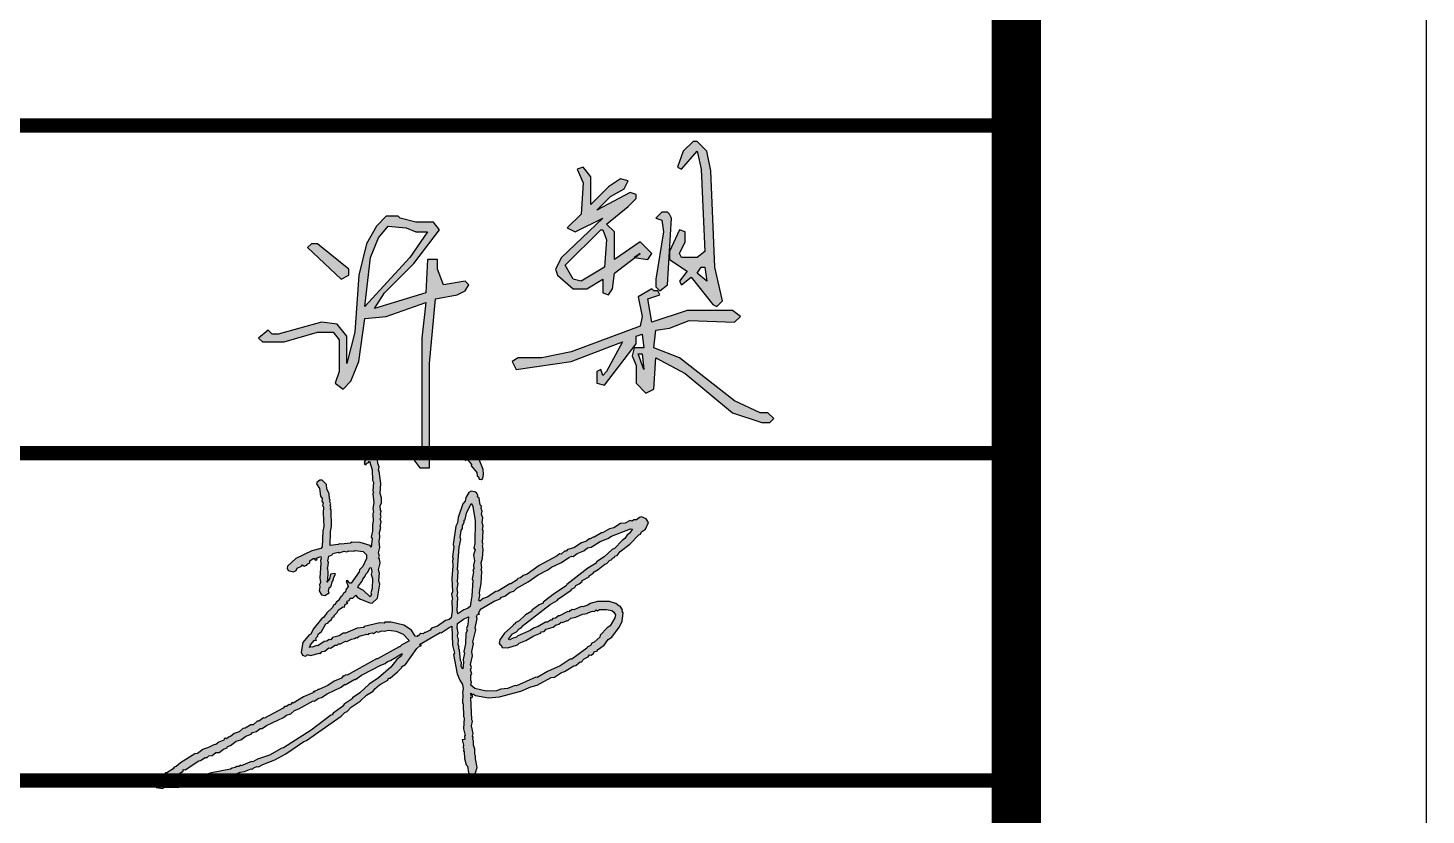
# Model space of a CAD drawing. Extents: x 393367 to 3005760, y 4998 to 826018.
# Drawn here: x 2127884 to 2131296, y 467878 to 469801 of the extents above; entities that cross this region are included whole.
import ezdxf

# ---------------------------------------------------------------- set-up
doc = ezdxf.new("R2010")
doc.units = 0
doc.header["$LTSCALE"] = 1000
doc.layers.get('0').update_dxf_attribs({"linetype": 'CONTINUOUS'})
doc.layers.add('C-SHET-TTLB', color=11, linetype='CONTINUOUS')
doc.layers.add('图框', color=7, linetype='CONTINUOUS')
doc.layers.add('yichutu', color=7, linetype='CONTINUOUS', true_color=0xffffff, plot=False)

# ---------------------------------------------------------------- blocks, each defined once
blk = doc.blocks.new('hy')
at = {"linetype": 'Continuous'}
h = blk.add_hatch(color=2, dxfattribs=at)
h.paths.add_polyline_path([(1108.4, 1755.5), (1110.8, 1760), (1109.5, 1766.6), (1112.6, 1777.2), (1112.1, 1789.8), (1114.6, 1798.5), (1114.2, 1808), (1117.9, 1817.3), (1116.5, 1819.8), (1119.3, 1829.4), (1117.8, 1835), (1120.1, 1839.5), (1119.3, 1843.9), (1121.3, 1850.7), (1119.9, 1853.1), (1120.2, 1861.4), (1123.1, 1867.8), (1123.9, 1878), (1122.3, 1886.8), (1125, 1906.8), (1123.9, 1932.1), (1122.6, 1934.6), (1124.5, 1941.3), (1122.3, 1948.2), (1121.7, 1964), (1119.6, 1967.7), (1114.8, 1969.1), (1114.1, 1970.3), (1110.3, 1971.4), (1106.3, 1968.4), (1104.9, 1963.6), (1101.5, 1962.5), (1094.6, 1953.1), (1096, 1950.6), (1094.4, 1948.9), (1098, 1946.9), (1099.1, 1950.7), (1102.3, 1950.8), (1105.3, 1954.1), (1109.5, 1936.3), (1108.5, 1914.7), (1110.6, 1911), (1107.5, 1893.1), (1108.9, 1890.7), (1106.8, 1887.1), (1107.9, 1869.1), (1104.5, 1857.6), (1105.5, 1850), (1103.7, 1847.4), (1103.4, 1831.9), (1101.2, 1824.2), (1100.7, 1811.8), (1097.1, 1799.3), (1098.5, 1796.9), (1095.4, 1779), (1093.4, 1782.7), (1073.7, 1790.5), (1056.6, 1792.3), (1054.1, 1790.9), (1035.1, 1790.1), (1031.3, 1791.3), (1028.8, 1789.9), (1012.1, 1789.5), (1015, 1817.8), (1017.8, 1827.4), (1020.2, 1861.1), (1018.8, 1863.5), (1019.9, 1867.4), (1018.8, 1870.8), (1020.6, 1873.4), (1018.9, 1878.1), (1020, 1881.9), (1018.3, 1883.5), (1018.5, 1894.9), (1014.9, 1904.2), (1014.5, 1913.7), (1006.9, 1923.2), (1001.8, 1923.6), (995.3, 1919.2), (994.5, 1916.3), (1000, 1906.4), (1000.6, 1890.6), (1003.4, 1885.7), (1002.9, 1880.6), (1004.7, 1875.9), (1003.3, 1871.1), (1004.7, 1868.7), (1003, 1855.6), (1002.5, 1828.7), (999.8, 1819.1), (996, 1787.9), (993, 1784.6), (974.4, 1781.6), (940.5, 1768.5), (922.7, 1753.9), (921.6, 1750), (923.4, 1745.4), (933.7, 1741.3), (939.6, 1743.8), (941.9, 1748.3), (951.3, 1751.9), (953.1, 1754.5), (956.3, 1751.5), (962, 1753), (962.5, 1754.9), (968.4, 1757.3), (968.6, 1761.5), (976, 1765.6), (980.1, 1765.4), (978.6, 1763.8), (981.2, 1762), (983.7, 1763.3), (982.3, 1765.8), (991.4, 1768.4), (992.2, 1764), (990.2, 1760.4), (990.7, 1755.1), (986.2, 1725.2), (986.6, 1715.7), (984.3, 1711.1), (985.1, 1706.7), (982.9, 1699.1), (986.7, 1690.7), (993.4, 1688.7), (1003.1, 1693.2), (1002, 1696.7), (1003.9, 1703.4), (1007.9, 1706.4), (1010.4, 1715.1), (1013.1, 1717.4), (1015.1, 1724.1), (1018.9, 1730.3), (1017.3, 1731.8), (1008.8, 1731.1), (1006, 1721.5), (999.9, 1715), (1002, 1718.5), (1003.8, 1735.7), (1003.6, 1742), (1001.9, 1743.5), (1004.4, 1744.9), (1006.2, 1754.8), (1005.1, 1758.2), (1007.9, 1767.8), (1014.8, 1770), (1016.6, 1772.6), (1027.6, 1774.6), (1029.2, 1773.1), (1040.2, 1775.2), (1045, 1773.8), (1049.7, 1775.6), (1059.6, 1773.7), (1062, 1775.1), (1078.6, 1771.4), (1084.9, 1764.3), (1084, 1757.3), (1075.1, 1741.2), (1068.1, 1734.9), (1067, 1731), (1049.2, 1709.1), (1046.4, 1709.9), (1041.7, 1715.4), (1039.5, 1715), (1042.2, 1702.8), (1037.4, 1696.9), (1036.3, 1693), (1031.1, 1689.3), (1028.7, 1684.8), (1026.5, 1684.4), (1019.9, 1675.9), (1016.2, 1673.8), (1012.6, 1668.6), (1010.4, 1668.2), (1006.6, 1662.1), (994.6, 1653), (988, 1644.5), (983, 1641.8), (964.8, 1622), (958.9, 1612.3), (955.5, 1611.2), (941.8, 1596.4), (936.3, 1577.2), (938.8, 1571.3), (944.2, 1568.7), (947.7, 1569.8), (948.2, 1571.7), (954.7, 1568.8), (973.5, 1572.7), (975.2, 1571.2), (979.4, 1575.2), (984.8, 1575.7), (993.7, 1581.5), (996.6, 1580.6), (1006.5, 1586.1), (1010.6, 1586), (1013.4, 1588.3), (1017.5, 1588.1), (1028.1, 1592.4), (1031, 1591.5), (1040.6, 1596), (1046.9, 1596.3), (1050.6, 1598.4), (1052.6, 1597.8), (1056.5, 1600.8), (1072.9, 1603.4), (1075.8, 1602.6), (1077.3, 1604.2), (1083.9, 1605.4), (1086.5, 1603.6), (1092.7, 1607.1), (1096.5, 1605.9), (1103.4, 1608.1), (1108.2, 1606.7), (1118, 1608.1), (1132.7, 1604.9), (1146.2, 1597.9), (1156.9, 1584.4), (1156.4, 1582.5), (1142.1, 1576.2), (1137.8, 1572.2), (1135.9, 1572.7), (1090.2, 1551.6), (1088.3, 1552.1), (1025.9, 1523.3), (1023, 1524.1), (1020.2, 1521.8), (1018.3, 1522.3), (1014, 1518.4), (999.1, 1513.3), (985.4, 1505.8), (966.8, 1498.7), (964.8, 1499.2), (962.1, 1496.9), (957.7, 1496.1), (957.1, 1494.2), (955.5, 1495.7), (953.7, 1493.1), (934, 1486.3), (912, 1474.9), (910.4, 1476.4), (906.1, 1472.5), (904.2, 1473), (898, 1469.6), (893.9, 1469.7), (890.9, 1466.4), (851.7, 1449.6), (849.7, 1450.2), (839.6, 1443.8), (836.7, 1444.6), (827.5, 1437.9), (823.3, 1438), (811.2, 1432.2), (805.9, 1431.6), (797.9, 1425.6), (787.9, 1423.3), (779.9, 1417.3), (775.5, 1416.4), (771.5, 1413.4), (768.9, 1415.2), (766.4, 1413.9), (765.6, 1411), (755.3, 1407.7), (748.8, 1403.3), (744.7, 1403.5), (735.1, 1399), (721.6, 1395.5), (710.2, 1388.4), (704.8, 1387.9), (674.2, 1371.8), (664.9, 1365), (660.5, 1364.2), (658.5, 1360.7), (645.1, 1354.1), (642, 1354), (638.4, 1348.8), (636.5, 1349.3), (632.9, 1344.1), (620.2, 1336.3), (618.3, 1329.6), (621.3, 1325.6), (634.1, 1322.9), (636.5, 1324.3), (667.3, 1322.7), (687.1, 1326.4), (699.5, 1326), (712, 1329.6), (715.8, 1328.5), (741.9, 1332.5), (751.1, 1331.9), (758.3, 1335), (775.6, 1337.3), (794, 1343.5), (802.5, 1344.1), (816.3, 1348.5), (819.2, 1347.7), (821.9, 1350), (828.8, 1352.2), (831.7, 1351.3), (841.3, 1355.8), (866.3, 1363.2), (889, 1373.3), (927.6, 1395.5), (933.3, 1397), (1007.4, 1441.2), (1015.7, 1448.2), (1020.3, 1449.9), (1028.9, 1457.9), (1048.7, 1468.8), (1062.2, 1479.5), (1076.7, 1486.8), (1080.1, 1491), (1090.5, 1498.4), (1107.6, 1507), (1109.6, 1510.6), (1112.8, 1510.7), (1128.5, 1521.8), (1138.3, 1530.4), (1137.6, 1531.7), (1146, 1535.5), (1171.6, 1566.6), (1178, 1571), (1181.2, 1571.1), (1180.8, 1573.3), (1177.9, 1574.2), (1221.4, 1594.9), (1223.3, 1594.4), (1240.6, 1604), (1246.5, 1606.4), (1244.7, 1567.4), (1247.2, 1551.1), (1245.4, 1548.5), (1249.6, 1508.8), (1254, 1495), (1258.8, 1486.3), (1259.1, 1476.9), (1257.2, 1470.1), (1258, 1465.7), (1255.5, 1449.8), (1256.6, 1446.4), (1255.4, 1420.7), (1256.8, 1418.2), (1253.6, 1396.2), (1255.8, 1382.1), (1254.5, 1381.4), (1254.5, 1374.1), (1249.2, 1373.6), (1251.2, 1362.6), (1249.8, 1357.8), (1251.2, 1355.3), (1250.1, 1351.5), (1251.4, 1349), (1250.7, 1335.7), (1253.2, 1322.5), (1255.5, 1319.7), (1256.7, 1305.9), (1264.2, 1299.5), (1271, 1304.9), (1275, 1315.2), (1273, 1333.4), (1273.7, 1339.5), (1272.3, 1341.9), (1273.4, 1353.1), (1271.5, 1360.9), (1272.1, 1370.1), (1270.7, 1372.6), (1272.1, 1377.4), (1270.7, 1379.9), (1272.1, 1384.7), (1270.5, 1400.7), (1273.3, 1410.3), (1271.9, 1412.8), (1273.5, 1458.1), (1274.1, 1460.1), (1275.4, 1457.6), (1277.5, 1461.2), (1273.9, 1463.2), (1274.1, 1467.3), (1275.5, 1464.9), (1279.6, 1464.7), (1282.9, 1461.7), (1309.1, 1455.2), (1331.9, 1454.9), (1375.9, 1463), (1396.8, 1470.5), (1410, 1472.9), (1439.8, 1486.2), (1446.1, 1486.5), (1461, 1494.7), (1467.6, 1495.9), (1487.1, 1505.9), (1491.5, 1506.7), (1500.7, 1513.4), (1502.6, 1512.8), (1509.6, 1519.1), (1517.8, 1522), (1521.1, 1526.3), (1523.9, 1525.4), (1528.9, 1528.2), (1531, 1531.7), (1537.6, 1532.9), (1538.1, 1534.9), (1552, 1543.4), (1561.4, 1554.2), (1568.8, 1558.3), (1586, 1578.3), (1592.2, 1589), (1596, 1605.6), (1593.9, 1609.3), (1594.8, 1612.2), (1590.6, 1619.6), (1587.8, 1620.5), (1582.1, 1626.3), (1569.9, 1630.8), (1545.5, 1632.7), (1530.1, 1629.8), (1525.1, 1627.1), (1515.1, 1624.8), (1512.2, 1625.6), (1496, 1619.9), (1493.1, 1620.7), (1489.4, 1618.6), (1488.7, 1619.9), (1485.7, 1616.6), (1483.8, 1617.1), (1466, 1609.8), (1464.1, 1610.3), (1457.7, 1605.9), (1452.3, 1605.4), (1449.3, 1602.1), (1447.3, 1602.7), (1441.2, 1599.2), (1437, 1599.4), (1421.2, 1591.5), (1411.2, 1589.1), (1404.7, 1584.8), (1378.2, 1575.8), (1375.4, 1573.4), (1366.6, 1571.8), (1361.7, 1569.1), (1359.1, 1570.9), (1368.2, 1580.7), (1376.6, 1584.6), (1382.3, 1590.2), (1388.3, 1592.6), (1388.8, 1594.6), (1449.2, 1634.4), (1463.8, 1641.6), (1466.8, 1644.9), (1494, 1660), (1494.6, 1661.9), (1501.7, 1665), (1503.8, 1668.6), (1511, 1671.7), (1517.4, 1676.1), (1518, 1678), (1532.3, 1684.3), (1532.8, 1686.3), (1541.5, 1691), (1543.3, 1693.6), (1551.7, 1697.5), (1566.1, 1707.9), (1570.5, 1708.7), (1576.3, 1714.3), (1581, 1716.1), (1582.8, 1718.7), (1587.2, 1719.5), (1588, 1722.4), (1592.4, 1723.2), (1599.7, 1730.5), (1620.3, 1744.3), (1639.9, 1761.6), (1643.3, 1762.6), (1645.7, 1767.2), (1654.3, 1772), (1661.4, 1785.5), (1657.3, 1793), (1648.2, 1797.7), (1643.8, 1796.8), (1637.3, 1792.5), (1632.3, 1792.9), (1628.5, 1790.8), (1624.7, 1791.9), (1614.1, 1787.7), (1604.6, 1787.3), (1590.1, 1780.1), (1581.3, 1778.4), (1566.7, 1771.2), (1564.8, 1771.8), (1548.9, 1763.8), (1547, 1764.4), (1540.8, 1761), (1538.9, 1761.5), (1532.5, 1757.1), (1522.4, 1754.8), (1506.3, 1745.9), (1493.1, 1743.5), (1490.1, 1740.2), (1486.9, 1740.1), (1479.2, 1735), (1476.4, 1735.8), (1471.1, 1732.1), (1432.9, 1715.1), (1407.6, 1699.5), (1398.8, 1697.8), (1393.3, 1693.2), (1387.9, 1692.6), (1386.1, 1690), (1372.5, 1682.5), (1370.6, 1683.1), (1344.9, 1669.7), (1340.8, 1669.8), (1322.2, 1659.5), (1314.4, 1657.6), (1306.7, 1652.6), (1305, 1654.1), (1307.8, 1663.7), (1307.5, 1670), (1312.8, 1688.3), (1315.6, 1712.4), (1314.8, 1716.8), (1316.6, 1719.4), (1315.5, 1730.2), (1319.2, 1739.5), (1322, 1756.4), (1321.3, 1764.9), (1323.1, 1767.5), (1321.8, 1770), (1324.8, 1795.1), (1323.5, 1797.6), (1325.4, 1804.3), (1324.5, 1811.9), (1326, 1820.8), (1324.1, 1828.6), (1325.8, 1834.4), (1324.3, 1840), (1325.7, 1844.8), (1323.3, 1847.6), (1322.1, 1861.5), (1318.8, 1864.5), (1319.7, 1867.4), (1317.9, 1872.1), (1314.6, 1875.1), (1306.9, 1877.3), (1302, 1874.6), (1295.1, 1865.1), (1292.9, 1857.4), (1288.3, 1852.5), (1276.4, 1825.7), (1274.3, 1814.9), (1270.5, 1808.7), (1261.9, 1771.6), (1262.7, 1767.2), (1258.8, 1746.5), (1259.9, 1743.1), (1257.8, 1739.5), (1257.7, 1728.1), (1253.6, 1703.2), (1252.9, 1675.4), (1250.5, 1670.8), (1251.9, 1661.1), (1250.1, 1658.5), (1249.1, 1636.9), (1246.2, 1623.2), (1242.2, 1620.2), (1234.3, 1618.3), (1217, 1608.7), (1204.5, 1605), (1201.5, 1601.7), (1191.8, 1597.2), (1189.9, 1597.8), (1187.2, 1595.4), (1182.1, 1595.9), (1178.4, 1593.8), (1177.8, 1591.9), (1175.9, 1592.4), (1174.4, 1590.8), (1170.5, 1591.9), (1163.7, 1604.3), (1149.3, 1615.7), (1123.6, 1624.2), (1111.3, 1624.6), (1109.8, 1622.9), (1100.8, 1624.5), (1068.1, 1619.3), (1066.6, 1617.7), (1054, 1617.2), (1029.6, 1608.6), (1024.6, 1609), (1015.9, 1604.2), (1002.7, 1601.8), (998.4, 1597.8), (995.6, 1598.6), (990.6, 1595.9), (985.2, 1595.3), (971.6, 1587.8), (968.7, 1588.7), (960.6, 1585.8), (956.8, 1586.9), (954.3, 1585.5), (956.9, 1591), (965.7, 1599.9), (969.6, 1598.8), (968.2, 1601.3), (969.1, 1604.2), (973, 1607.2), (974.2, 1611), (980.9, 1616.4), (991.4, 1631), (996, 1632.8), (996.6, 1634.7), (1003.1, 1639.1), (1005.4, 1643.7), (1009.8, 1644.5), (1009.4, 1646.7), (1016.1, 1652), (1018.8, 1657.5), (1028.7, 1663), (1031.6, 1662.1), (1033.2, 1667.9), (1035.1, 1667.3), (1038.8, 1669.4), (1037.2, 1670.9), (1038, 1673.8), (1042.4, 1674.6), (1044.8, 1679.1), (1049.9, 1678.7), (1056.6, 1684.1), (1058.7, 1680.3), (1065.5, 1675.2), (1083.9, 1666.8), (1088.7, 1665.4), (1099.7, 1674.8), (1106.8, 1702.9), (1105.6, 1709.5), (1108.1, 1725.4), (1106.8, 1732), (1110.7, 1745.5), (1110.1, 1754)])
h.paths.add_polyline_path([(1091.8, 1737.4), (1092.4, 1728.9), (1091, 1724.1), (1092.7, 1715.3), (1091, 1695), (1087.5, 1686.6), (1088.6, 1683.2), (1085.3, 1678.9), (1072.7, 1692.9), (1062, 1699.2), (1063.1, 1703), (1071.9, 1711.9), (1073, 1715.8), (1078.8, 1721.4), (1079.9, 1725.2), (1083.9, 1728.2), (1089.8, 1738)], flags=16)
h.paths.add_polyline_path([(1273.5, 1765.1), (1278, 1780.5), (1277.2, 1784.9), (1280.1, 1798.7), (1283.4, 1802.9), (1284.1, 1808.9), (1287.7, 1814.2), (1288.1, 1819.2), (1290.6, 1820.6), (1294.2, 1833.1), (1304.5, 1850.9), (1305.7, 1851.6), (1308.2, 1845.7), (1310.1, 1816), (1306.2, 1770.3), (1303.5, 1760.7), (1305.5, 1757), (1301.8, 1747.6), (1302.3, 1735), (1299.8, 1726.4), (1299.8, 1719.1), (1298, 1716.5), (1298.8, 1712.1), (1295, 1698.6), (1296, 1695.2), (1291.3, 1664.3), (1286.2, 1642.9), (1280.9, 1639.2), (1273.1, 1637.3), (1260.7, 1630.4), (1259.5, 1637), (1262.9, 1663.1), (1261.8, 1666.6), (1263.7, 1673.3), (1262.8, 1680.8), (1265.8, 1691.4), (1264.7, 1694.8), (1267.9, 1716.8), (1266.8, 1720.2)], flags=16)
h.paths.add_polyline_path([(1140, 1558), (1140.9, 1557.8), (1138.6, 1553.2), (1129.6, 1547.5), (1116, 1532.7), (1089.6, 1513.2), (1069.5, 1501.3), (1049.3, 1485.3), (1033.2, 1476.4), (1032.6, 1474.5), (1015.3, 1464.9), (1012, 1460.7), (991.9, 1448.8), (989.8, 1445.2), (986.7, 1445.1), (944.4, 1417.7), (885.3, 1385.8), (882.2, 1385.7), (855.7, 1373.5), (831, 1367.1), (821.4, 1362.6), (818.5, 1363.5), (796.6, 1356.2), (795, 1357.7), (792.2, 1355.4), (788.1, 1355.6), (784.4, 1353.5), (778.1, 1353.2), (774.4, 1351.2), (735.6, 1346.8), (716.8, 1342.8), (713.9, 1343.6), (706.1, 1341.7), (705.4, 1343), (700.5, 1340.2), (692.5, 1341.5), (685.9, 1340.3), (683.1, 1337.9), (679.3, 1339.1), (667.3, 1337.3), (655.3, 1338.7), (656.6, 1343.5), (678.6, 1354.9), (678.5, 1358), (682.4, 1356.9), (712.1, 1373.3), (715.2, 1373.4), (725.1, 1378.9), (729.3, 1378.8), (733.2, 1381.8), (739.6, 1382), (747.3, 1387.1), (754.5, 1387.1), (763.5, 1392.8), (771.3, 1394.7), (772.2, 1397.6), (778.7, 1398.9), (790.4, 1406.9), (800.5, 1409.2), (810.7, 1415.7), (821.9, 1418.7), (825, 1422), (833.7, 1423.6), (841.5, 1428.7), (845.6, 1428.5), (854.5, 1434.3), (890.7, 1447.8), (897.1, 1452.1), (905.9, 1453.8), (913.9, 1459.8), (923, 1462.4), (953.1, 1476.6), (955, 1476.1), (964.9, 1481.5), (970.3, 1482.1), (982.7, 1488.9), (1011.9, 1500.2), (1019.7, 1505.3), (1020.3, 1504.1), (1040.8, 1513.8), (1042.7, 1513.2), (1055.4, 1521), (1095.8, 1538.5), (1104.9, 1541.1), (1110.1, 1544.8), (1116.7, 1546)], flags=16)
h.paths.add_polyline_path([(1258.1, 1610.4), (1270.7, 1618.2), (1280.1, 1621.7), (1281.3, 1622.4), (1278.8, 1606.5), (1275.6, 1599.1), (1276.4, 1594.7), (1273.8, 1589.2), (1270.9, 1568.2), (1266.5, 1552.8), (1267.6, 1549.4), (1264, 1536.9), (1264.2, 1530.6), (1261.6, 1517.8), (1259.1, 1523.7), (1260.1, 1530.7), (1258.3, 1535.4), (1258.1, 1556.3), (1256.3, 1560.9), (1257.6, 1561.6), (1256.3, 1568.2), (1257.9, 1577.1), (1256.2, 1585.9), (1257.9, 1591.7), (1256.8, 1602.4)], flags=16)
h.paths.add_polyline_path([(1299.9, 1625.4), (1304.3, 1626.2), (1302.6, 1627.7), (1305.2, 1633.2), (1308.3, 1636.5), (1336.2, 1650.3), (1348.7, 1654), (1351.7, 1657.3), (1358.3, 1658.5), (1369.7, 1665.6), (1377.6, 1667.5), (1384.3, 1672.9), (1408.2, 1683.7), (1429.6, 1696.2), (1449.8, 1705), (1457.5, 1710.1), (1478.4, 1717.6), (1494.5, 1726.5), (1500.4, 1728.9), (1503.3, 1728.1), (1512.2, 1733.8), (1526, 1738.2), (1533.7, 1743.3), (1541.2, 1744.2), (1560.7, 1754.2), (1576.7, 1759), (1584.1, 1763.1), (1624.1, 1775.5), (1628, 1774.4), (1621.6, 1766.8), (1615.2, 1762.4), (1611.3, 1756.3), (1605.1, 1752.8), (1588.3, 1737.9), (1583.6, 1736.1), (1566.2, 1722.4), (1550.1, 1713.5), (1549.2, 1710.7), (1531.2, 1702.3), (1486.2, 1672.6), (1484.4, 1670), (1459.7, 1656.3), (1435.3, 1640.5), (1434.8, 1638.5), (1426.7, 1635.7), (1411.3, 1625.5), (1410.7, 1623.6), (1397.4, 1617.1), (1383.9, 1606.4), (1375.5, 1602.6), (1374.9, 1600.6), (1371.5, 1599.5), (1371, 1597.6), (1352.2, 1583.2), (1341.4, 1570.8), (1339.4, 1564), (1341.5, 1560.3), (1343.4, 1559.8), (1345.2, 1555.1), (1356, 1553), (1376.1, 1557.6), (1380.1, 1560.6), (1393.8, 1565), (1410.9, 1573.6), (1424.6, 1578), (1427.4, 1580.3), (1432.7, 1580.9), (1437, 1584.8), (1451.4, 1588), (1457.9, 1592.3), (1463.3, 1592.9), (1468.5, 1596.6), (1471.4, 1595.7), (1480.7, 1599.3), (1482.6, 1598.7), (1489.1, 1603.1), (1498.9, 1604.5), (1512.9, 1609.8), (1522.4, 1610.2), (1523.9, 1611.8), (1533.9, 1614.1), (1537.7, 1613), (1541.7, 1616), (1544.3, 1614.3), (1548.1, 1616.3), (1562.3, 1615.3), (1572.9, 1612.3), (1577.2, 1609), (1579.6, 1603), (1578, 1597.3), (1567.2, 1581.6), (1561, 1578.2), (1545.5, 1564), (1544.4, 1560.1), (1532.4, 1551.1), (1527.7, 1549.3), (1524.4, 1545.1), (1517.3, 1541.9), (1516.7, 1540), (1484, 1520.3), (1480.8, 1520.2), (1459.8, 1508.5), (1433, 1498.6), (1411.2, 1488.2), (1408.3, 1489), (1367.8, 1474.7), (1364.9, 1475.5), (1349, 1470.7), (1335.4, 1470.5), (1326.3, 1467.9), (1305.7, 1468.7), (1282.9, 1476.3), (1275.6, 1483.6), (1277.3, 1489.3), (1276.2, 1492.8), (1277.3, 1503.9), (1279.1, 1506.5), (1277.2, 1514.3), (1279.6, 1518.8), (1278.3, 1525.4), (1283.3, 1542.7), (1282.7, 1551.3), (1287.1, 1566.6), (1286.3, 1571), (1294.2, 1594.8), (1293.1, 1598.2), (1298.6, 1617.4), (1297.8, 1621.8)], flags=16)
blk.add_hatch(color=2, dxfattribs=at).paths.add_polyline_path([(1312, 1952.8), (1311.3, 1954.1), (1306.4, 1951.3), (1305.6, 1948.5), (1299.9, 1947), (1298.5, 1942.1), (1300.2, 1940.6), (1305.5, 1941.2), (1312, 1931), (1311.1, 1928.1), (1321.6, 1913.7), (1321.8, 1907.3), (1324.1, 1904.6), (1325, 1900.2), (1328.8, 1899.1), (1332.5, 1901.1), (1335, 1909.8), (1334.6, 1919.3), (1328.1, 1939.9), (1319.7, 1950.6)])
at = {"color": 2, "linetype": 'Continuous', "elevation": 10016000}
for points in [[(1114.8, 1969.1), (1114.1, 1970.3), (1110.3, 1971.4), (1106.3, 1968.4), (1104.9, 1963.6), (1101.5, 1962.5), (1094.6, 1953.1), (1096, 1950.6), (1094.4, 1948.9), (1098, 1946.9), (1099.1, 1950.7), (1102.3, 1950.8), (1105.3, 1954.1), (1109.5, 1936.3), (1108.5, 1914.7), (1110.6, 1911), (1107.5, 1893.1), (1108.9, 1890.7), (1106.8, 1887.1), (1107.9, 1869.1), (1104.5, 1857.6), (1105.5, 1850), (1103.7, 1847.4), (1103.4, 1831.9), (1101.2, 1824.2), (1100.7, 1811.8), (1097.1, 1799.3), (1098.5, 1796.9), (1095.4, 1779), (1093.4, 1782.7), (1073.7, 1790.5), (1056.6, 1792.3), (1054.1, 1790.9), (1035.1, 1790.1), (1031.3, 1791.3), (1028.8, 1789.9), (1012.1, 1789.5), (1015, 1817.8), (1017.8, 1827.4), (1020.2, 1861.1), (1018.8, 1863.5), (1019.9, 1867.4), (1018.8, 1870.8), (1020.6, 1873.4), (1018.9, 1878.1), (1020, 1881.9), (1018.3, 1883.5), (1018.5, 1894.9), (1014.9, 1904.2), (1014.5, 1913.7), (1006.9, 1923.2), (1001.8, 1923.6), (995.3, 1919.2), (994.5, 1916.3), (1000, 1906.4), (1000.6, 1890.6), (1003.4, 1885.7), (1002.9, 1880.6), (1004.7, 1875.9), (1003.3, 1871.1), (1004.7, 1868.7), (1003, 1855.6), (1002.5, 1828.7), (999.8, 1819.1), (996, 1787.9), (993, 1784.6), (974.4, 1781.6), (940.5, 1768.5), (922.7, 1753.9), (921.6, 1750), (923.4, 1745.4), (933.7, 1741.3), (939.6, 1743.8), (941.9, 1748.3), (951.3, 1751.9), (953.1, 1754.5), (956.3, 1751.5), (962, 1753), (962.5, 1754.9), (968.4, 1757.3), (968.6, 1761.5), (976, 1765.6), (980.1, 1765.4), (978.6, 1763.8), (981.2, 1762), (983.7, 1763.3), (982.3, 1765.8), (991.4, 1768.4), (992.2, 1764), (990.2, 1760.4), (990.7, 1755.1), (986.2, 1725.2), (986.6, 1715.7), (984.3, 1711.1), (985.1, 1706.7), (982.9, 1699.1), (986.7, 1690.7), (993.4, 1688.7), (1003.1, 1693.2), (1002, 1696.7), (1003.9, 1703.4), (1007.9, 1706.4), (1010.4, 1715.1), (1013.1, 1717.4), (1015.1, 1724.1), (1018.9, 1730.3), (1017.3, 1731.8), (1008.8, 1731.1), (1006, 1721.5), (999.9, 1715), (1002, 1718.5), (1003.8, 1735.7), (1003.6, 1742), (1001.9, 1743.5), (1004.4, 1744.9), (1006.2, 1754.8), (1005.1, 1758.2), (1007.9, 1767.8), (1014.8, 1770), (1016.6, 1772.6), (1027.6, 1774.6), (1029.2, 1773.1), (1040.2, 1775.2), (1045, 1773.8), (1049.7, 1775.6), (1059.6, 1773.7), (1062, 1775.1), (1078.6, 1771.4), (1084.9, 1764.3), (1084, 1757.3), (1075.1, 1741.2), (1068.1, 1734.9), (1067, 1731), (1049.2, 1709.1), (1046.4, 1709.9), (1041.7, 1715.4), (1039.5, 1715), (1042.2, 1702.8), (1037.4, 1696.9), (1036.3, 1693), (1031.1, 1689.3), (1028.7, 1684.8), (1026.5, 1684.4), (1019.9, 1675.9), (1016.2, 1673.8), (1012.6, 1668.6), (1010.4, 1668.2), (1006.6, 1662.1), (994.6, 1653), (988, 1644.5), (983, 1641.8), (964.8, 1622), (958.9, 1612.3), (955.5, 1611.2), (941.8, 1596.4), (936.3, 1577.2), (938.8, 1571.3), (944.2, 1568.7), (947.7, 1569.8), (948.2, 1571.7), (954.7, 1568.8), (973.5, 1572.7), (975.2, 1571.2), (979.4, 1575.2), (984.8, 1575.7), (993.7, 1581.5), (996.6, 1580.6), (1006.5, 1586.1), (1010.6, 1586), (1013.4, 1588.3), (1017.5, 1588.1), (1028.1, 1592.4), (1031, 1591.5), (1040.6, 1596), (1046.9, 1596.3), (1050.6, 1598.4), (1052.6, 1597.8), (1056.5, 1600.8), (1072.9, 1603.4), (1075.8, 1602.6), (1077.3, 1604.2), (1083.9, 1605.4), (1086.5, 1603.6), (1092.7, 1607.1), (1096.5, 1605.9), (1103.4, 1608.1), (1108.2, 1606.7), (1118, 1608.1), (1132.7, 1604.9), (1146.2, 1597.9), (1156.9, 1584.4), (1156.4, 1582.5), (1142.1, 1576.2), (1137.8, 1572.2), (1135.9, 1572.7), (1090.2, 1551.6), (1088.3, 1552.1), (1025.9, 1523.3), (1023, 1524.1), (1020.2, 1521.8), (1018.3, 1522.3), (1014, 1518.4), (999.1, 1513.3), (985.4, 1505.8), (966.8, 1498.7), (964.8, 1499.2), (962.1, 1496.9), (957.7, 1496.1), (957.1, 1494.2), (955.5, 1495.7), (953.7, 1493.1), (934, 1486.3), (912, 1474.9), (910.4, 1476.4), (906.1, 1472.5), (904.2, 1473), (898, 1469.6), (893.9, 1469.7), (890.9, 1466.4), (851.7, 1449.6), (849.7, 1450.2), (839.6, 1443.8), (836.7, 1444.6), (827.5, 1437.9), (823.3, 1438), (811.2, 1432.2), (805.9, 1431.6), (797.9, 1425.6), (787.9, 1423.3), (779.9, 1417.3), (775.5, 1416.4), (771.5, 1413.4), (768.9, 1415.2), (766.4, 1413.9), (765.6, 1411), (755.3, 1407.7), (748.8, 1403.3), (744.7, 1403.5), (735.1, 1399), (721.6, 1395.5), (710.2, 1388.4), (704.8, 1387.9), (674.2, 1371.8), (664.9, 1365), (660.5, 1364.2), (658.5, 1360.7), (645.1, 1354.1), (642, 1354), (638.4, 1348.8), (636.5, 1349.3), (632.9, 1344.1), (620.2, 1336.3), (618.3, 1329.6), (621.3, 1325.6), (634.1, 1322.9), (636.5, 1324.3), (667.3, 1322.7), (687.1, 1326.4), (699.5, 1326), (712, 1329.6), (715.8, 1328.5), (741.9, 1332.5), (751.1, 1331.9), (758.3, 1335), (775.6, 1337.3), (794, 1343.5), (802.5, 1344.1), (816.3, 1348.5), (819.2, 1347.7), (821.9, 1350), (828.8, 1352.2), (831.7, 1351.3), (841.3, 1355.8), (866.3, 1363.2), (889, 1373.3), (927.6, 1395.5), (933.3, 1397), (1007.4, 1441.2), (1015.7, 1448.2), (1020.3, 1449.9), (1028.9, 1457.9), (1048.7, 1468.8), (1062.2, 1479.5), (1076.7, 1486.8), (1080.1, 1491), (1090.5, 1498.4), (1107.6, 1507), (1109.6, 1510.6), (1112.8, 1510.7), (1128.5, 1521.8), (1138.3, 1530.4), (1137.6, 1531.7), (1146, 1535.5), (1171.6, 1566.6), (1178, 1571), (1181.2, 1571.1), (1180.8, 1573.3), (1177.9, 1574.2), (1221.4, 1594.9), (1223.3, 1594.4), (1240.6, 1604), (1246.5, 1606.4), (1244.7, 1567.4), (1247.2, 1551.1), (1245.4, 1548.5), (1249.6, 1508.8), (1254, 1495), (1258.8, 1486.3), (1259.1, 1476.9), (1257.2, 1470.1), (1258, 1465.7), (1255.5, 1449.8), (1256.6, 1446.4), (1255.4, 1420.7), (1256.8, 1418.2), (1253.6, 1396.2), (1255.8, 1382.1), (1254.5, 1381.4), (1254.5, 1374.1), (1249.2, 1373.6), (1251.2, 1362.6), (1249.8, 1357.8), (1251.2, 1355.3), (1250.1, 1351.5), (1251.4, 1349), (1250.7, 1335.7), (1253.2, 1322.5), (1255.5, 1319.7), (1256.7, 1305.9), (1264.2, 1299.5), (1271, 1304.9), (1275, 1315.2), (1273, 1333.4), (1273.7, 1339.5), (1272.3, 1341.9), (1273.4, 1353.1), (1271.5, 1360.9), (1272.1, 1370.1), (1270.7, 1372.6), (1272.1, 1377.4), (1270.7, 1379.9), (1272.1, 1384.7), (1270.5, 1400.7), (1273.3, 1410.3), (1271.9, 1412.8), (1273.5, 1458.1), (1274.1, 1460.1), (1275.4, 1457.6), (1277.5, 1461.2), (1273.9, 1463.2), (1274.1, 1467.3), (1275.5, 1464.9), (1279.6, 1464.7), (1282.9, 1461.7), (1309.1, 1455.2), (1331.9, 1454.9), (1375.9, 1463), (1396.8, 1470.5), (1410, 1472.9), (1439.8, 1486.2), (1446.1, 1486.5), (1461, 1494.7), (1467.6, 1495.9), (1487.1, 1505.9), (1491.5, 1506.7), (1500.7, 1513.4), (1502.6, 1512.8), (1509.6, 1519.1), (1517.8, 1522), (1521.1, 1526.3), (1523.9, 1525.4), (1528.9, 1528.2), (1531, 1531.7), (1537.6, 1532.9), (1538.1, 1534.9), (1552, 1543.4), (1561.4, 1554.2), (1568.8, 1558.3), (1586, 1578.3), (1592.2, 1589), (1596, 1605.6), (1593.9, 1609.3), (1594.8, 1612.2), (1590.6, 1619.6), (1587.8, 1620.5), (1582.1, 1626.3), (1569.9, 1630.8), (1545.5, 1632.7), (1530.1, 1629.8), (1525.1, 1627.1), (1515.1, 1624.8), (1512.2, 1625.6), (1496, 1619.9), (1493.1, 1620.7), (1489.4, 1618.6), (1488.7, 1619.9), (1485.7, 1616.6), (1483.8, 1617.1), (1466, 1609.8), (1464.1, 1610.3), (1457.7, 1605.9), (1452.3, 1605.4), (1449.3, 1602.1), (1447.3, 1602.7), (1441.2, 1599.2), (1437, 1599.4), (1421.2, 1591.5), (1411.2, 1589.1), (1404.7, 1584.8), (1378.2, 1575.8), (1375.4, 1573.4), (1366.6, 1571.8), (1361.7, 1569.1), (1359.1, 1570.9), (1368.2, 1580.7), (1376.6, 1584.6), (1382.3, 1590.2), (1388.3, 1592.6), (1388.8, 1594.6), (1449.2, 1634.4), (1463.8, 1641.6), (1466.8, 1644.9), (1494, 1660), (1494.6, 1661.9), (1501.7, 1665), (1503.8, 1668.6), (1511, 1671.7), (1517.4, 1676.1), (1518, 1678), (1532.3, 1684.3), (1532.8, 1686.3), (1541.5, 1691), (1543.3, 1693.6), (1551.7, 1697.5), (1566.1, 1707.9), (1570.5, 1708.7), (1576.3, 1714.3), (1581, 1716.1), (1582.8, 1718.7), (1587.2, 1719.5), (1588, 1722.4), (1592.4, 1723.2), (1599.7, 1730.5), (1620.3, 1744.3), (1639.9, 1761.6), (1643.3, 1762.6), (1645.7, 1767.2), (1654.3, 1772), (1661.4, 1785.5), (1657.3, 1793), (1648.2, 1797.7), (1643.8, 1796.8), (1637.3, 1792.5), (1632.3, 1792.9), (1628.5, 1790.8), (1624.7, 1791.9), (1614.1, 1787.7), (1604.6, 1787.3), (1590.1, 1780.1), (1581.3, 1778.4), (1566.7, 1771.2), (1564.8, 1771.8), (1548.9, 1763.8), (1547, 1764.4), (1540.8, 1761), (1538.9, 1761.5), (1532.5, 1757.1), (1522.4, 1754.8), (1506.3, 1745.9), (1493.1, 1743.5), (1490.1, 1740.2), (1486.9, 1740.1), (1479.2, 1735), (1476.4, 1735.8), (1471.1, 1732.1), (1432.9, 1715.1), (1407.6, 1699.5), (1398.8, 1697.8), (1393.3, 1693.2), (1387.9, 1692.6), (1386.1, 1690), (1372.5, 1682.5), (1370.6, 1683.1), (1344.9, 1669.7), (1340.8, 1669.8), (1322.2, 1659.5), (1314.4, 1657.6), (1306.7, 1652.6), (1305, 1654.1), (1307.8, 1663.7), (1307.5, 1670), (1312.8, 1688.3), (1315.6, 1712.4), (1314.8, 1716.8), (1316.6, 1719.4), (1315.5, 1730.2), (1319.2, 1739.5), (1322, 1756.4), (1321.3, 1764.9), (1323.1, 1767.5), (1321.8, 1770), (1324.8, 1795.1), (1323.5, 1797.6), (1325.4, 1804.3), (1324.5, 1811.9), (1326, 1820.8), (1324.1, 1828.6), (1325.8, 1834.4), (1324.3, 1840), (1325.7, 1844.8), (1323.3, 1847.6), (1322.1, 1861.5), (1318.8, 1864.5), (1319.7, 1867.4), (1317.9, 1872.1), (1314.6, 1875.1), (1306.9, 1877.3), (1302, 1874.6), (1295.1, 1865.1), (1292.9, 1857.4), (1288.3, 1852.5), (1276.4, 1825.7), (1274.3, 1814.9), (1270.5, 1808.7), (1261.9, 1771.6), (1262.7, 1767.2), (1258.8, 1746.5), (1259.9, 1743.1), (1257.8, 1739.5), (1257.7, 1728.1), (1253.6, 1703.2), (1252.9, 1675.4), (1250.5, 1670.8), (1251.9, 1661.1), (1250.1, 1658.5), (1249.1, 1636.9), (1246.2, 1623.2), (1242.2, 1620.2), (1234.3, 1618.3), (1217, 1608.7), (1204.5, 1605), (1201.5, 1601.7), (1191.8, 1597.2), (1189.9, 1597.8), (1187.2, 1595.4), (1182.1, 1595.9), (1178.4, 1593.8), (1177.8, 1591.9), (1175.9, 1592.4), (1174.4, 1590.8), (1170.5, 1591.9), (1163.7, 1604.3), (1149.3, 1615.7), (1123.6, 1624.2), (1111.3, 1624.6), (1109.8, 1622.9), (1100.8, 1624.5), (1068.1, 1619.3), (1066.6, 1617.7), (1054, 1617.2), (1029.6, 1608.6), (1024.6, 1609), (1015.9, 1604.2), (1002.7, 1601.8), (998.4, 1597.8), (995.6, 1598.6), (990.6, 1595.9), (985.2, 1595.3), (971.6, 1587.8), (968.7, 1588.7), (960.6, 1585.8), (956.8, 1586.9), (954.3, 1585.5), (956.9, 1591), (965.7, 1599.9), (969.6, 1598.8), (968.2, 1601.3), (969.1, 1604.2), (973, 1607.2), (974.2, 1611), (980.9, 1616.4), (991.4, 1631), (996, 1632.8), (996.6, 1634.7), (1003.1, 1639.1), (1005.4, 1643.7), (1009.8, 1644.5), (1009.4, 1646.7), (1016.1, 1652), (1018.8, 1657.5), (1028.7, 1663), (1031.6, 1662.1), (1033.2, 1667.9), (1035.1, 1667.3), (1038.8, 1669.4), (1037.2, 1670.9), (1038, 1673.8), (1042.4, 1674.6), (1044.8, 1679.1), (1049.9, 1678.7), (1056.6, 1684.1), (1058.7, 1680.3), (1065.5, 1675.2), (1083.9, 1666.8), (1088.7, 1665.4), (1099.7, 1674.8), (1106.8, 1702.9), (1105.6, 1709.5), (1108.1, 1725.4), (1106.8, 1732), (1110.7, 1745.5), (1110.1, 1754), (1108.4, 1755.5), (1110.8, 1760), (1109.5, 1766.6), (1112.6, 1777.2), (1112.1, 1789.8), (1114.6, 1798.5), (1114.2, 1808), (1117.9, 1817.3), (1116.5, 1819.8), (1119.3, 1829.4), (1117.8, 1835), (1120.1, 1839.5), (1119.3, 1843.9), (1121.3, 1850.7), (1119.9, 1853.1), (1120.2, 1861.4), (1123.1, 1867.8), (1123.9, 1878), (1122.3, 1886.8), (1125, 1906.8), (1123.9, 1932.1), (1122.6, 1934.6), (1124.5, 1941.3), (1122.3, 1948.2), (1121.7, 1964), (1119.6, 1967.7), (1114.8, 1969.1)], [(1312, 1952.8), (1311.3, 1954.1), (1306.4, 1951.3), (1305.6, 1948.5), (1299.9, 1947), (1298.5, 1942.1), (1300.2, 1940.6), (1305.5, 1941.2), (1312, 1931), (1311.1, 1928.1), (1321.6, 1913.7), (1321.8, 1907.3), (1324.1, 1904.6), (1325, 1900.2), (1328.8, 1899.1), (1332.5, 1901.1), (1335, 1909.8), (1334.6, 1919.3), (1328.1, 1939.9), (1319.7, 1950.6), (1312, 1952.8)], [(1304.5, 1850.9), (1305.7, 1851.6), (1308.2, 1845.7), (1310.1, 1816), (1306.2, 1770.3), (1303.5, 1760.7), (1305.5, 1757), (1301.8, 1747.6), (1302.3, 1735), (1299.8, 1726.4), (1299.8, 1719.1), (1298, 1716.5), (1298.8, 1712.1), (1295, 1698.6), (1296, 1695.2), (1291.3, 1664.3), (1286.2, 1642.9), (1280.9, 1639.2), (1273.1, 1637.3), (1260.7, 1630.4), (1259.5, 1637), (1262.9, 1663.1), (1261.8, 1666.6), (1263.7, 1673.3), (1262.8, 1680.8), (1265.8, 1691.4), (1264.7, 1694.8), (1267.9, 1716.8), (1266.8, 1720.2), (1273.5, 1765.1), (1278, 1780.5), (1277.2, 1784.9), (1280.1, 1798.7), (1283.4, 1802.9), (1284.1, 1808.9), (1287.7, 1814.2), (1288.1, 1819.2), (1290.6, 1820.6), (1294.2, 1833.1), (1304.5, 1850.9)], [(1624.1, 1775.5), (1628, 1774.4), (1621.6, 1766.8), (1615.2, 1762.4), (1611.3, 1756.3), (1605.1, 1752.8), (1588.3, 1737.9), (1583.6, 1736.1), (1566.2, 1722.4), (1550.1, 1713.5), (1549.2, 1710.7), (1531.2, 1702.3), (1486.2, 1672.6), (1484.4, 1670), (1459.7, 1656.3), (1435.3, 1640.5), (1434.8, 1638.5), (1426.7, 1635.7), (1411.3, 1625.5), (1410.7, 1623.6), (1397.4, 1617.1), (1383.9, 1606.4), (1375.5, 1602.6), (1374.9, 1600.6), (1371.5, 1599.5), (1371, 1597.6), (1352.2, 1583.2), (1341.4, 1570.8), (1339.4, 1564), (1341.5, 1560.3), (1343.4, 1559.8), (1345.2, 1555.1), (1356, 1553), (1376.1, 1557.6), (1380.1, 1560.6), (1393.8, 1565), (1410.9, 1573.6), (1424.6, 1578), (1427.4, 1580.3), (1432.7, 1580.9), (1437, 1584.8), (1451.4, 1588), (1457.9, 1592.3), (1463.3, 1592.9), (1468.5, 1596.6), (1471.4, 1595.7), (1480.7, 1599.3), (1482.6, 1598.7), (1489.1, 1603.1), (1498.9, 1604.5), (1512.9, 1609.8), (1522.4, 1610.2), (1523.9, 1611.8), (1533.9, 1614.1), (1537.7, 1613), (1541.7, 1616), (1544.3, 1614.3), (1548.1, 1616.3), (1562.3, 1615.3), (1572.9, 1612.3), (1577.2, 1609), (1579.6, 1603), (1578, 1597.3), (1567.2, 1581.6), (1561, 1578.2), (1545.5, 1564), (1544.4, 1560.1), (1532.4, 1551.1), (1527.7, 1549.3), (1524.4, 1545.1), (1517.3, 1541.9), (1516.7, 1540), (1484, 1520.3), (1480.8, 1520.2), (1459.8, 1508.5), (1433, 1498.6), (1411.2, 1488.2), (1408.3, 1489), (1367.8, 1474.7), (1364.9, 1475.5), (1349, 1470.7), (1335.4, 1470.5), (1326.3, 1467.9), (1305.7, 1468.7), (1282.9, 1476.3), (1275.6, 1483.6), (1277.3, 1489.3), (1276.2, 1492.8), (1277.3, 1503.9), (1279.1, 1506.5), (1277.2, 1514.3), (1279.6, 1518.8), (1278.3, 1525.4), (1283.3, 1542.7), (1282.7, 1551.3), (1287.1, 1566.6), (1286.3, 1571), (1294.2, 1594.8), (1293.1, 1598.2), (1298.6, 1617.4), (1297.8, 1621.8), (1299.9, 1625.4), (1304.3, 1626.2), (1302.6, 1627.7), (1305.2, 1633.2), (1308.3, 1636.5), (1336.2, 1650.3), (1348.7, 1654), (1351.7, 1657.3), (1358.3, 1658.5), (1369.7, 1665.6), (1377.6, 1667.5), (1384.3, 1672.9), (1408.2, 1683.7), (1429.6, 1696.2), (1449.8, 1705), (1457.5, 1710.1), (1478.4, 1717.6), (1494.5, 1726.5), (1500.4, 1728.9), (1503.3, 1728.1), (1512.2, 1733.8), (1526, 1738.2), (1533.7, 1743.3), (1541.2, 1744.2), (1560.7, 1754.2), (1576.7, 1759), (1584.1, 1763.1), (1624.1, 1775.5)], [(1089.8, 1738), (1091.8, 1737.4), (1092.4, 1728.9), (1091, 1724.1), (1092.7, 1715.3), (1091, 1695), (1087.5, 1686.6), (1088.6, 1683.2), (1085.3, 1678.9), (1072.7, 1692.9), (1062, 1699.2), (1063.1, 1703), (1071.9, 1711.9), (1073, 1715.8), (1078.8, 1721.4), (1079.9, 1725.2), (1083.9, 1728.2), (1089.8, 1738)], [(1280.1, 1621.7), (1281.3, 1622.4), (1278.8, 1606.5), (1275.6, 1599.1), (1276.4, 1594.7), (1273.8, 1589.2), (1270.9, 1568.2), (1266.5, 1552.8), (1267.6, 1549.4), (1264, 1536.9), (1264.2, 1530.6), (1261.6, 1517.8), (1259.1, 1523.7), (1260.1, 1530.7), (1258.3, 1535.4), (1258.1, 1556.3), (1256.3, 1560.9), (1257.6, 1561.6), (1256.3, 1568.2), (1257.9, 1577.1), (1256.2, 1585.9), (1257.9, 1591.7), (1256.8, 1602.4), (1258.1, 1610.4), (1270.7, 1618.2), (1280.1, 1621.7)], [(1140, 1558), (1140.9, 1557.8), (1138.6, 1553.2), (1129.6, 1547.5), (1116, 1532.7), (1089.6, 1513.2), (1069.5, 1501.3), (1049.3, 1485.3), (1033.2, 1476.4), (1032.6, 1474.5), (1015.3, 1464.9), (1012, 1460.7), (991.9, 1448.8), (989.8, 1445.2), (986.7, 1445.1), (944.4, 1417.7), (885.3, 1385.8), (882.2, 1385.7), (855.7, 1373.5), (831, 1367.1), (821.4, 1362.6), (818.5, 1363.5), (796.6, 1356.2), (795, 1357.7), (792.2, 1355.4), (788.1, 1355.6), (784.4, 1353.5), (778.1, 1353.2), (774.4, 1351.2), (735.6, 1346.8), (716.8, 1342.8), (713.9, 1343.6), (706.1, 1341.7), (705.4, 1343), (700.5, 1340.2), (692.5, 1341.5), (685.9, 1340.3), (683.1, 1337.9), (679.3, 1339.1), (667.3, 1337.3), (655.3, 1338.7), (656.6, 1343.5), (678.6, 1354.9), (678.5, 1358), (682.4, 1356.9), (712.1, 1373.3), (715.2, 1373.4), (725.1, 1378.9), (729.3, 1378.8), (733.2, 1381.8), (739.6, 1382), (747.3, 1387.1), (754.5, 1387.1), (763.5, 1392.8), (771.3, 1394.7), (772.2, 1397.6), (778.7, 1398.9), (790.4, 1406.9), (800.5, 1409.2), (810.7, 1415.7), (821.9, 1418.7), (825, 1422), (833.7, 1423.6), (841.5, 1428.7), (845.6, 1428.5), (854.5, 1434.3), (890.7, 1447.8), (897.1, 1452.1), (905.9, 1453.8), (913.9, 1459.8), (923, 1462.4), (953.1, 1476.6), (955, 1476.1), (964.9, 1481.5), (970.3, 1482.1), (982.7, 1488.9), (1011.9, 1500.2), (1019.7, 1505.3), (1020.3, 1504.1), (1040.8, 1513.8), (1042.7, 1513.2), (1055.4, 1521), (1095.8, 1538.5), (1104.9, 1541.1), (1110.1, 1544.8), (1116.7, 1546), (1140, 1558)]]:
    blk.add_lwpolyline(points, dxfattribs=at)
blk = doc.blocks.new('A$C6AF37BC7')
h = blk.add_hatch(color=256)
h.paths.add_polyline_path([(660, -48), (672, -48), (678, -96)], flags=16)
h.paths.add_polyline_path([(708, 144), (702, 150), (660, 126), (672, 66), (666, 36), (456, -42), (366, -60), (294, -60), (276, -72), (288, -96), (456, -72), (612, -12), (564, -102), (552, -114), (546, -96), (534, -102), (534, -138), (558, -144), (654, -18), (654, 6), (672, 12), (678, -30), (648, -30), (642, -54), (654, -84), (654, -138), (684, -168), (708, -156), (714, -60), (804, -108), (948, -228), (1038, -258), (1062, -258), (1074, -246), (1056, -228), (1032, -228), (954, -192), (786, -60), (708, -30), (714, 24), (756, 30), (816, 54), (954, 48), (972, 66), (948, 84), (810, 84), (702, 48), (690, 120), (726, 132), (720, 144)])
h.paths.add_polyline_path([(852, 216), (864, 216), (870, 174), (840, 198)], flags=16)
h.paths.add_polyline_path([(-312, 282), (-318, 288), (-336, 288), (-348, 276), (-246, 180), (-222, 192), (-222, 210)], flags=17)
h.paths.add_polyline_path([(546, 330), (552, 330), (564, 300), (558, 216), (486, 174), (462, 180), (438, 222)], flags=16)
h.paths.add_polyline_path([(-102, 342), (-48, 336), (-18, 324), (18, 324), (-36, 246), (-174, 96), (-156, 246), (-132, 306)], flags=16)
h.paths.add_polyline_path([(-66, 366), (-72, 372), (-108, 372), (-138, 342), (-168, 288), (-192, 192), (-204, 18), (-228, -78), (-228, 6), (-258, 42), (-306, 48), (-438, 12), (-456, 12), (-468, 24), (-498, 0), (-486, -12), (-420, -12), (-318, 18), (-270, 18), (-252, -6), (-252, -102), (-264, -138), (-240, -156), (-216, -132), (-192, -72), (-174, 60), (-108, 66), (12, 108), (0, 0), (0, -366), (-18, -342), (-24, -372), (-6, -396), (24, -396), (24, -78), (42, 120), (108, 132), (132, 144), (144, 162), (132, 174), (66, 162), (48, 210), (48, 240), (18, 240), (12, 138), (-144, 90), (-114, 138), (-24, 228), (54, 330), (36, 354), (-18, 354)])
h.paths.add_polyline_path([(756, 378), (750, 384), (732, 384), (714, 366), (732, 360), (738, 324), (714, 180), (714, 156), (726, 144), (750, 162), (762, 366)])
h.paths.add_polyline_path([(498, 516), (492, 522), (474, 516), (492, 474), (486, 378), (444, 336), (468, 324), (552, 366), (426, 246), (408, 210), (414, 192), (462, 150), (504, 150), (552, 180), (552, 138), (570, 132), (582, 150), (588, 198), (666, 258), (648, 246), (690, 240), (702, 258), (666, 294), (588, 240), (588, 324), (564, 348), (630, 402), (654, 426), (654, 438), (636, 444), (534, 390), (576, 432), (618, 456), (630, 480), (606, 486), (570, 462), (516, 408), (516, 492)])
h.paths.add_polyline_path([(846, 594), (840, 600), (828, 600), (798, 570), (780, 522), (792, 516), (840, 570), (852, 516), (864, 264), (840, 246), (792, 246), (786, 258), (804, 294), (804, 324), (786, 330), (756, 264), (756, 240), (810, 204), (786, 174), (792, 162), (822, 186), (888, 102), (900, 96), (918, 114), (894, 216), (882, 510), (870, 570)])
at = {"linetype": 'Continuous'}
for points in [[(846, 594), (840, 600), (828, 600), (798, 570), (780, 522), (792, 516), (840, 570), (852, 516), (864, 264), (840, 246), (792, 246), (786, 258), (804, 294), (804, 324), (786, 330), (756, 264), (756, 240), (810, 204), (786, 174), (792, 162), (822, 186), (888, 102), (900, 96), (918, 114), (894, 216), (882, 510), (870, 570), (846, 594)], [(498, 516), (492, 522), (474, 516), (492, 474), (486, 378), (444, 336), (468, 324), (552, 366), (426, 246), (408, 210), (414, 192), (462, 150), (504, 150), (552, 180), (552, 138), (570, 132), (582, 150), (588, 198), (666, 258), (648, 246), (690, 240), (702, 258), (666, 294), (588, 240), (588, 324), (564, 348), (630, 402), (654, 426), (654, 438), (636, 444), (534, 390), (576, 432), (618, 456), (630, 480), (606, 486), (570, 462), (516, 408), (516, 492), (498, 516)], [(756, 378), (750, 384), (732, 384), (714, 366), (732, 360), (738, 324), (714, 180), (714, 156), (726, 144), (750, 162), (762, 366), (756, 378)], [(-66, 366), (-72, 372), (-108, 372), (-138, 342), (-168, 288), (-192, 192), (-204, 18), (-228, -78), (-228, 6), (-258, 42), (-306, 48), (-438, 12), (-456, 12), (-468, 24), (-498, 0), (-486, -12), (-420, -12), (-318, 18), (-270, 18), (-252, -6), (-252, -102), (-264, -138), (-240, -156), (-216, -132), (-192, -72), (-174, 60), (-108, 66), (12, 108), (0, 0), (0, -366), (-18, -342), (-24, -372), (-6, -396), (24, -396), (24, -78), (42, 120), (108, 132), (132, 144), (144, 162), (132, 174), (66, 162), (48, 210), (48, 240), (18, 240), (12, 138), (-144, 90), (-114, 138), (-24, 228), (54, 330), (36, 354), (-18, 354), (-66, 366)], [(-102, 342), (-48, 336), (-18, 324), (18, 324), (-36, 246), (-174, 96), (-156, 246), (-132, 306), (-102, 342)], [(546, 330), (552, 330), (564, 300), (558, 216), (486, 174), (462, 180), (438, 222), (546, 330)], [(-312, 282), (-318, 288), (-336, 288), (-348, 276), (-246, 180), (-222, 192), (-222, 210), (-312, 282)], [(852, 216), (864, 216), (870, 174), (840, 198), (852, 216)], [(708, 144), (702, 150), (660, 126), (672, 66), (666, 36), (456, -42), (366, -60), (294, -60), (276, -72), (288, -96), (456, -72), (612, -12), (564, -102), (552, -114), (546, -96), (534, -102), (534, -138), (558, -144), (654, -18), (654, 6), (672, 12), (678, -30), (648, -30), (642, -54), (654, -84), (654, -138), (684, -168), (708, -156), (714, -60), (804, -108), (948, -228), (1038, -258), (1062, -258), (1074, -246), (1056, -228), (1032, -228), (954, -192), (786, -60), (708, -30), (714, 24), (756, 30), (816, 54), (954, 48), (972, 66), (948, 84), (810, 84), (702, 48), (690, 120), (726, 132), (720, 144), (708, 144)], [(660, -48), (672, -48), (678, -96), (660, -48)]]:
    blk.add_lwpolyline(points, dxfattribs=at)
blk = doc.blocks.new('yct-1051-594-105100-59400-100-1002')
at = {"layer": 'yichutu', "color": 7, "true_color": 0xffffff}
blk.add_lwpolyline([(0, 0), (0, 59400), (105100, 59400), (105100, 0)], close=True, dxfattribs=at)

msp = doc.modelspace()

# ---------------------------------------------------------------- linework, layer by layer
at = {"layer": 'C-SHET-TTLB'}
msp.add_lwpolyline([(2131295.72511, 517962.12225), (2131295.72511, 458562.12225), (2026195.72511, 458562.12225), (2026195.72511, 517962.12225)], close=True, dxfattribs=at)
at = {"layer": 'C-SHET-TTLB', "const_width": 120}
msp.add_lwpolyline([(2028035.72511, 516962.12225), (2130295.72511, 516962.12225), (2130295.72511, 459562.12225), (2028035.72511, 459562.12225)], close=True, dxfattribs=at)
at = {"layer": '图框', "const_width": 35}
for points in [[(2123295.72511, 469562.45482), (2130295.72511, 469562.45482)], [(2123295.72511, 468762.45482), (2130295.72511, 468762.45482)], [(2123295.72511, 467962.45482), (2130295.72511, 467962.45482)]]:
    msp.add_lwpolyline(points, dxfattribs=at)

# ---------------------------------------------------------------- block references
at = {"xscale": 0.7999999998137355, "yscale": 0.8000000000465661, "zscale": 0.8}
msp.add_blockref('A$C6AF37BC7', (2128844.57308, 469043.3404), dxfattribs=at)
at = {"xscale": 1.199999999077376, "yscale": 1.199999999022111, "zscale": 1.199999999077374, "rotation": 4.488409380919279}
msp.add_blockref('hy', (2127577.9603, 466301.13452), dxfattribs=at)
at = {"layer": 'yichutu'}
msp.add_blockref('yct-1051-594-105100-59400-100-1002', (2026195.72511, 458562.12225), dxfattribs=at)

doc.saveas('drawing.dxf')
